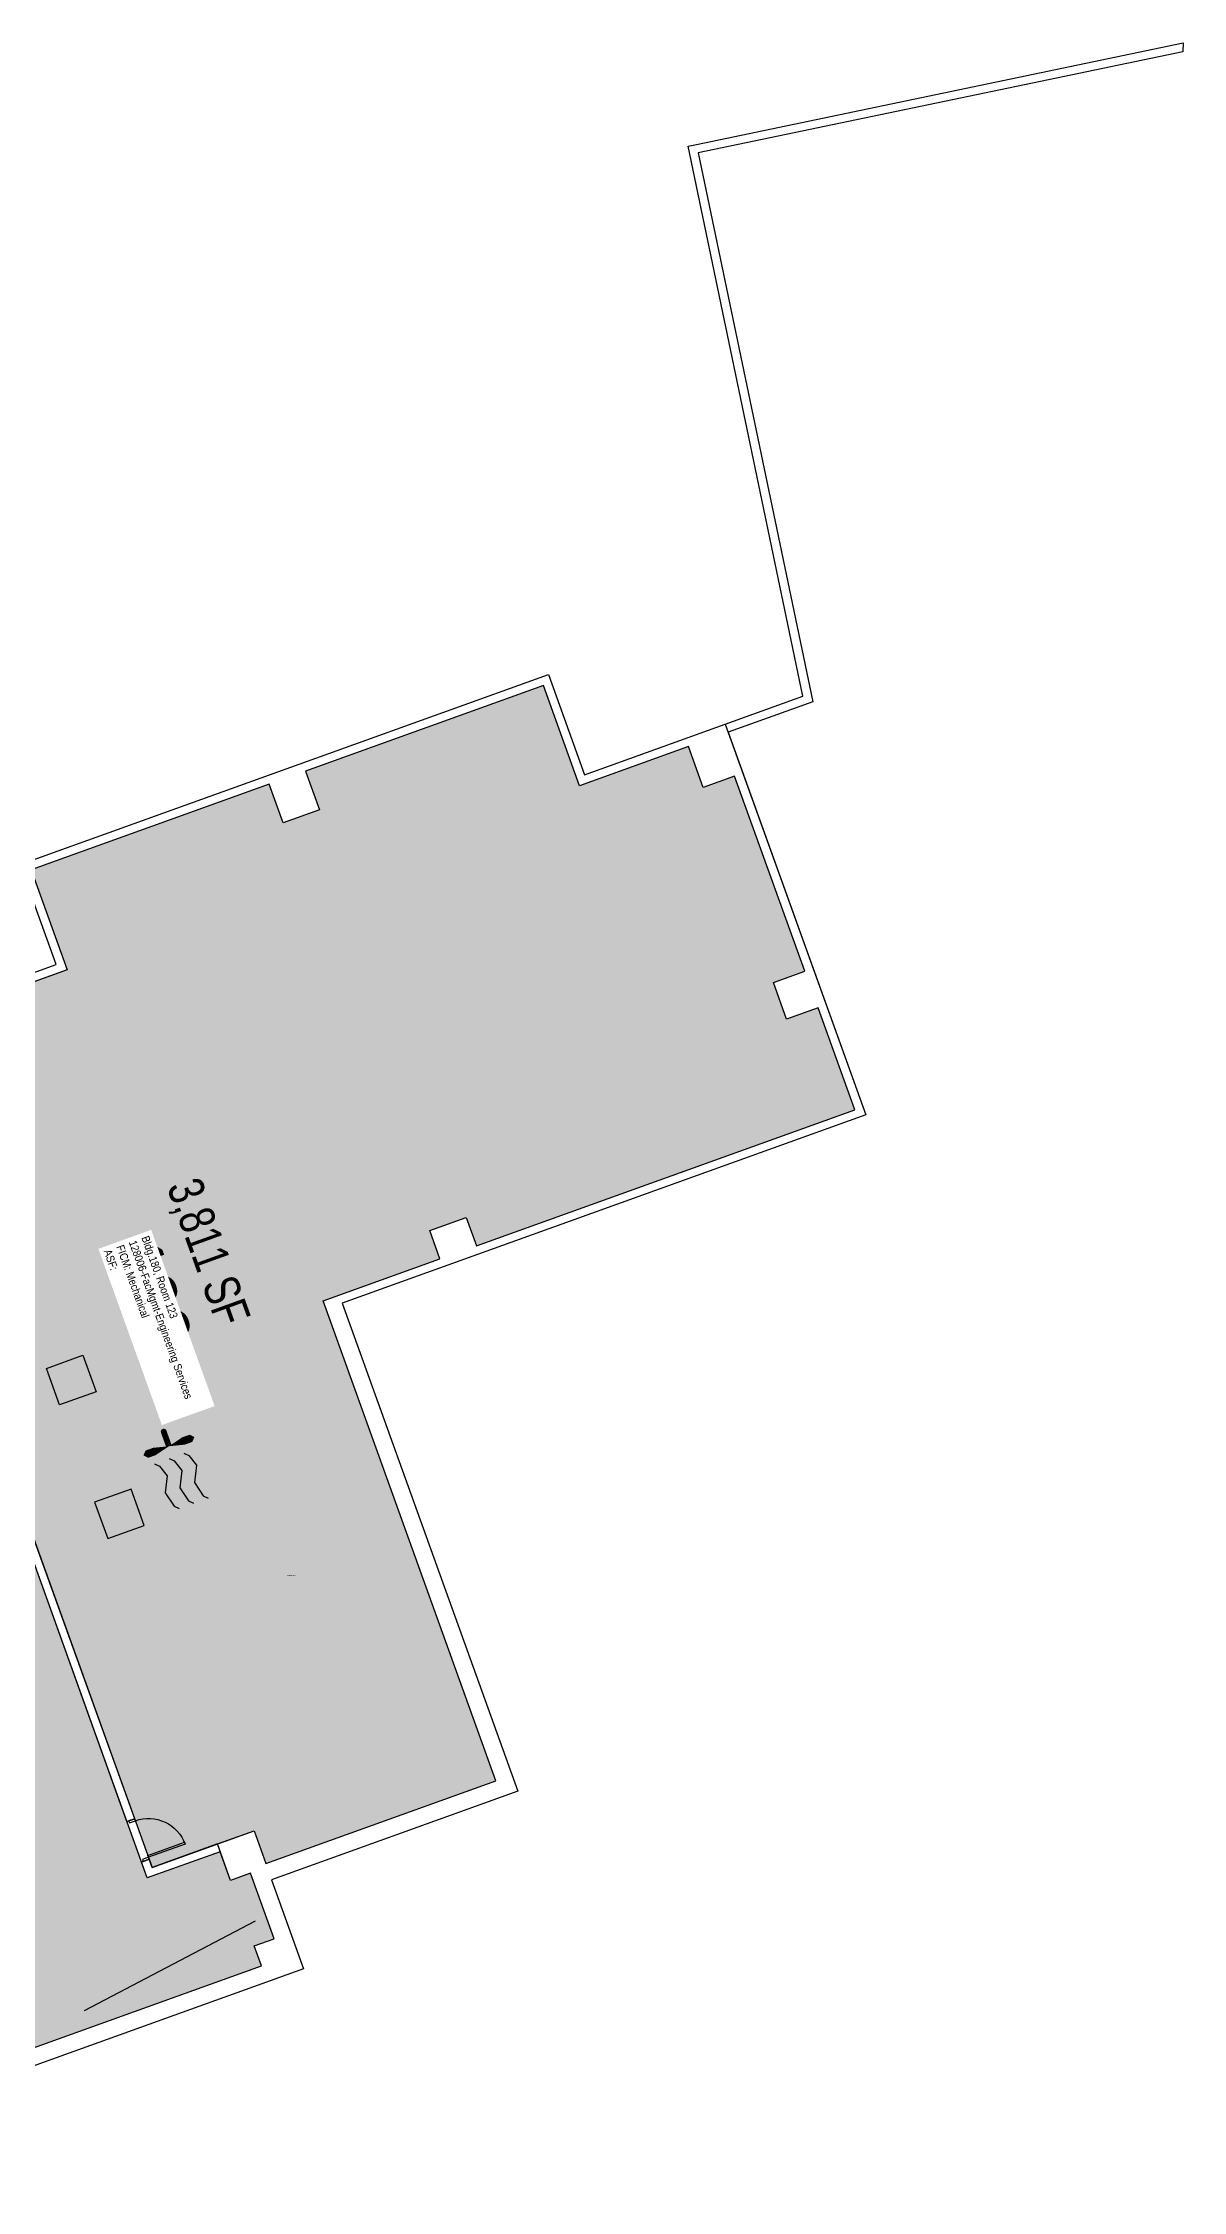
# Model space of a CAD drawing. Header units: inches. Extents: x 69211881 to 69215071, y 27675419 to 27678807.
# Drawn here: x 69213933 to 69214991, y 27676813 to 27678807 of the extents above; entities that cross this region are included whole.
import ezdxf
from ezdxf.enums import TextEntityAlignment as Align

# ---------------------------------------------------------------- set-up
doc = ezdxf.new("R2010")
doc.units = ezdxf.units.IN
doc.header["$LTSCALE"] = 0.25
doc.header["$MEASUREMENT"] = 0
doc.layers.get('0').update_dxf_attribs({"linetype": 'CONTINUOUS'})
for name, color, linetype in [('A-DOOR', 2, 'CONTINUOUS'), ('A-IDEN-ICON', 4, 'CONTINUOUS'), ('A-IDEN-RNUM', 7, 'CONTINUOUS'), ('A-IDEN-SNUM', 4, 'CONTINUOUS'), ('A-IDEN-VNUM', 4, 'CONTINUOUS'), ('A-WALL', 5, 'CONTINUOUS'), ('AREA-ASSIGN', 7, 'CONTINUOUS'), ('AREA-GROSS', 1, 'CONTINUOUS'), ('AREA-TEXT', 3, 'CONTINUOUS'), ('Rooms-Category-Color', 7, 'CONTINUOUS'), ('Rooms-College-Color', 7, 'CONTINUOUS'), ('Rooms-Department-Color', 7, 'CONTINUOUS'), ('Rooms-Division-Color', 7, 'CONTINUOUS'), ('Rooms-Information', 7, 'CONTINUOUS')]:
    doc.layers.add(name, color=color, linetype=linetype)
doc.styles.add('CP_AREA', font='arial.ttf', dxfattribs={"height": 15})
doc.styles.add('CP_ROOMSNUMBER', font='arial.ttf', dxfattribs={"height": 1})
doc.styles.add('CP_ROOMVNUMBER', font='arial.ttf', dxfattribs={"width": 0.85, "height": 0.075})

# ---------------------------------------------------------------- blocks, each defined once
blk = doc.blocks.new('Z08D36')
at = {"linetype": 'Continuous', "lineweight": -3}
blk.add_lwpolyline([(-18, 0), (-16.25, 0), (-16.25, 36), (-18, 36)], close=True, dxfattribs=at)
blk.add_arc((-18, 0), 36, 0, 90)
blk = doc.blocks.new('CPMECH')
for p, q in [((0.005, 0.025), (0.015, 0.035)), ((0.015, 0.035), (0.045, 0.045)), ((0.015, -0.005), (0.045, 0.005)), ((0.045, 0.045), (0.085, 0.025)), ((0.045, 0.005), (0.085, -0.015)), ((0.085, 0.025), (0.125, 0.035)), ((0.125, 0.035), (0.135, 0.045)), ((0.125, -0.005), (0.135, 0.005)), ((0.005, -0.015), (0.015, -0.005)), ((0.005, -0.055), (0.015, -0.045)), ((0.015, -0.045), (0.045, -0.035)), ((0.045, -0.035), (0.085, -0.055)), ((0.085, -0.015), (0.125, -0.005)), ((0.085, -0.055), (0.125, -0.045)), ((0.125, -0.045), (0.135, -0.035))]:
    blk.add_line(p, q)
for points in [[(-0.025, -0.005, 0, 0.02, 0), (-0.025, 0.035, 0.02, 0.02, 0), (-0.025, 0.055, 0.02, 0, 0), (-0.025, 0.065, 0, 0, 0)], [(-0.025, -0.005, 0, 0.02, 0), (-0.025, -0.045, 0.02, 0.02, 0), (-0.025, -0.065, 0.02, 0, 0), (-0.025, -0.075, 0, 0, 0)]]:
    blk.add_lwpolyline(points, format="xyseb")
at = {"const_width": 0.0075}
blk.add_lwpolyline([(-0.0682, -0.0069, 1), (-0.0618, -0.0031, 1)], format="xyb", close=True, dxfattribs=at)
at = {"const_width": 0.015}
blk.add_lwpolyline([(-0.025, -0.005), (-0.065, -0.005)], dxfattribs=at)

msp = doc.modelspace()

# ---------------------------------------------------------------- hatches: boundary and pattern name
at = {"layer": 'Rooms-Category-Color', "true_color": 0xadadad}
for points in [[(69213668.8, 27677669.7), (69213778, 27677366.1), (69213924.8, 27677419), (69214034.8, 27677113), (69214129.3, 27677147), (69214140.2, 27677116.6), (69214353.6, 27677193.3), (69214193.3, 27677638.8), (69214301.8, 27677677.9), (69214292.3, 27677704.2), (69214326.2, 27677716.4), (69214335.6, 27677690), (69214686.6, 27677816.3), (69214652.6, 27677910.9), (69214623.4, 27677900.4), (69214611.2, 27677934.3), (69214640.4, 27677944.8), (69214575.2, 27678126), (69214546, 27678115.5), (69214532.4, 27678153.5), (69214431.2, 27678117.1), (69214397.8, 27678210), (69214177.1, 27678130.6), (69214190.1, 27678094.7), (69214156.2, 27678082.5), (69214143.2, 27678118.5), (69213922.6, 27678039.1), (69213956, 27677946.2), (69213854.8, 27677909.8), (69213868.5, 27677871.8), (69213841.8, 27677862.2), (69213883.3, 27677746.9)], [(69213671.8, 27677319.8), (69213677.3, 27677304.4), (69213645, 27677292.8), (69213781, 27676914.6), (69213807.7, 27676924.2), (69213814.3, 27676905.9), (69214136.1, 27677021.7), (69214129.5, 27677040.1), (69214148, 27677046.7), (69214126.1, 27677107.6), (69214107.6, 27677100.9), (69214098, 27677127.6), (69214030.2, 27677103.3), (69213920.2, 27677409.2)]]:
    msp.add_hatch(color=253, dxfattribs=at).paths.add_polyline_path(points)
at = {"layer": 'Rooms-College-Color', "true_color": 0xadadad}
for points in [[(69213668.8, 27677669.7), (69213778, 27677366.1), (69213924.8, 27677419), (69214034.8, 27677113), (69214129.3, 27677147), (69214140.2, 27677116.6), (69214353.6, 27677193.3), (69214193.3, 27677638.8), (69214301.8, 27677677.9), (69214292.3, 27677704.2), (69214326.2, 27677716.4), (69214335.6, 27677690), (69214686.6, 27677816.3), (69214652.6, 27677910.9), (69214623.4, 27677900.4), (69214611.2, 27677934.3), (69214640.4, 27677944.8), (69214575.2, 27678126), (69214546, 27678115.5), (69214532.4, 27678153.5), (69214431.2, 27678117.1), (69214397.8, 27678210), (69214177.1, 27678130.6), (69214190.1, 27678094.7), (69214156.2, 27678082.5), (69214143.2, 27678118.5), (69213922.6, 27678039.1), (69213956, 27677946.2), (69213854.8, 27677909.8), (69213868.5, 27677871.8), (69213841.8, 27677862.2), (69213883.3, 27677746.9)], [(69213671.8, 27677319.8), (69213677.3, 27677304.4), (69213645, 27677292.8), (69213781, 27676914.6), (69213807.7, 27676924.2), (69213814.3, 27676905.9), (69214136.1, 27677021.7), (69214129.5, 27677040.1), (69214148, 27677046.7), (69214126.1, 27677107.6), (69214107.6, 27677100.9), (69214098, 27677127.6), (69214030.2, 27677103.3), (69213920.2, 27677409.2)]]:
    msp.add_hatch(color=253, dxfattribs=at).paths.add_polyline_path(points)
at = {"layer": 'Rooms-Department-Color', "true_color": 0xacacac}
for points in [[(69213668.8, 27677669.7), (69213778, 27677366.1), (69213924.8, 27677419), (69214034.8, 27677113), (69214129.3, 27677147), (69214140.2, 27677116.6), (69214353.6, 27677193.3), (69214193.3, 27677638.8), (69214301.8, 27677677.9), (69214292.3, 27677704.2), (69214326.2, 27677716.4), (69214335.6, 27677690), (69214686.6, 27677816.3), (69214652.6, 27677910.9), (69214623.4, 27677900.4), (69214611.2, 27677934.3), (69214640.4, 27677944.8), (69214575.2, 27678126), (69214546, 27678115.5), (69214532.4, 27678153.5), (69214431.2, 27678117.1), (69214397.8, 27678210), (69214177.1, 27678130.6), (69214190.1, 27678094.7), (69214156.2, 27678082.5), (69214143.2, 27678118.5), (69213922.6, 27678039.1), (69213956, 27677946.2), (69213854.8, 27677909.8), (69213868.5, 27677871.8), (69213841.8, 27677862.2), (69213883.3, 27677746.9)], [(69213671.8, 27677319.8), (69213677.3, 27677304.4), (69213645, 27677292.8), (69213781, 27676914.6), (69213807.7, 27676924.2), (69213814.3, 27676905.9), (69214136.1, 27677021.7), (69214129.5, 27677040.1), (69214148, 27677046.7), (69214126.1, 27677107.6), (69214107.6, 27677100.9), (69214098, 27677127.6), (69214030.2, 27677103.3), (69213920.2, 27677409.2)]]:
    msp.add_hatch(color=253, dxfattribs=at).paths.add_polyline_path(points)
at = {"layer": 'Rooms-Division-Color', "true_color": 0xadadad}
for points in [[(69213668.8, 27677669.7), (69213778, 27677366.1), (69213924.8, 27677419), (69214034.8, 27677113), (69214129.3, 27677147), (69214140.2, 27677116.6), (69214353.6, 27677193.3), (69214193.3, 27677638.8), (69214301.8, 27677677.9), (69214292.3, 27677704.2), (69214326.2, 27677716.4), (69214335.6, 27677690), (69214686.6, 27677816.3), (69214652.6, 27677910.9), (69214623.4, 27677900.4), (69214611.2, 27677934.3), (69214640.4, 27677944.8), (69214575.2, 27678126), (69214546, 27678115.5), (69214532.4, 27678153.5), (69214431.2, 27678117.1), (69214397.8, 27678210), (69214177.1, 27678130.6), (69214190.1, 27678094.7), (69214156.2, 27678082.5), (69214143.2, 27678118.5), (69213922.6, 27678039.1), (69213956, 27677946.2), (69213854.8, 27677909.8), (69213868.5, 27677871.8), (69213841.8, 27677862.2), (69213883.3, 27677746.9)], [(69213671.8, 27677319.8), (69213677.3, 27677304.4), (69213645, 27677292.8), (69213781, 27676914.6), (69213807.7, 27676924.2), (69213814.3, 27676905.9), (69214136.1, 27677021.7), (69214129.5, 27677040.1), (69214148, 27677046.7), (69214126.1, 27677107.6), (69214107.6, 27677100.9), (69214098, 27677127.6), (69214030.2, 27677103.3), (69213920.2, 27677409.2)]]:
    msp.add_hatch(color=253, dxfattribs=at).paths.add_polyline_path(points)

# ---------------------------------------------------------------- linework, layer by layer
at = {"layer": 'A-DOOR'}
for points in [[(69214012.9, 27677156.2), (69214013.6, 27677154.3), (69214019.3, 27677156.3), (69214018.6, 27677158.2)], [(69214025.8, 27677120.4), (69214026.5, 27677118.5), (69214032.1, 27677120.5), (69214031.5, 27677122.4)]]:
    msp.add_lwpolyline(points, close=True, dxfattribs=at)
at = {"layer": 'A-WALL'}
for p, q in [((69214011.4, 27677155.6), (69213920.2, 27677409.2)), ((69214018.6, 27677158.2), (69213924.8, 27677419)), ((69214011.4, 27677155.6), (69214018.6, 27677158.2)), ((69214095.4, 27677134.8), (69214034.8, 27677113)), ((69214025, 27677118), (69214032.1, 27677120.5)), ((69214032.1, 27677120.5), (69214025, 27677118)), ((69214030.2, 27677103.3), (69214025, 27677118)), ((69214098, 27677127.6), (69214030.2, 27677103.3)), ((69214034.8, 27677113), (69214032.1, 27677120.5)), ((69213971.9, 27676980.1), (69214130.7, 27677063.3))]:
    msp.add_line(p, q, dxfattribs=at)
for points in [[(69213866.7, 27677922.5), (69213945.7, 27677951), (69213912.4, 27678043.9), (69214402.6, 27678220.3), (69214436, 27678127.3), (69214566.3, 27678174.2), (69214638.5, 27678200.2), (69214532, 27678710.7), (69214539.8, 27678712.3), (69214991.3, 27678806.5), (69214991.2, 27678798.3), (69214541.5, 27678704.5), (69214541.5, 27678704.5), (69214647.8, 27678195), (69214569.1, 27678166.7), (69214696.8, 27677811.5), (69214211.1, 27677636.7), (69214374.1, 27677183.7), (69214145.4, 27677101.4), (69214175.1, 27677018.8), (69213593, 27676809.3)], [(69213814.3, 27676905.9), (69214136.1, 27677021.7), (69214129.5, 27677040.1), (69214148, 27677046.7), (69214126.1, 27677107.6), (69214107.6, 27677100.9), (69214095.4, 27677134.8), (69214129.3, 27677147), (69214140.2, 27677116.6), (69214353.6, 27677193.3), (69214193.3, 27677638.8), (69214301.8, 27677677.9), (69214292.3, 27677704.2), (69214326.2, 27677716.4), (69214335.6, 27677690), (69214686.6, 27677816.3), (69214652.6, 27677910.9), (69214623.4, 27677900.4), (69214611.2, 27677934.3), (69214640.4, 27677944.8), (69214575.2, 27678126), (69214546, 27678115.5), (69214532.4, 27678153.5), (69214431.2, 27678117.1), (69214397.8, 27678210), (69214177.1, 27678130.6), (69214190.1, 27678094.7), (69214156.2, 27678082.5), (69214143.2, 27678118.5), (69213922.6, 27678039.1), (69213956, 27677946.2), (69213861.9, 27677912.4)], [(69213936.6, 27677576.2), (69213970.5, 27677588.4), (69213982.7, 27677554.6), (69213948.8, 27677542.4), (69213936.6, 27677576.2)], [(69214015.2, 27677464.2), (69213981.3, 27677452), (69213993.5, 27677418.2), (69214027.3, 27677430.3), (69214015.2, 27677464.2)]]:
    msp.add_lwpolyline(points, dxfattribs=at)
at = {"layer": 'AREA-ASSIGN'}
msp.add_lwpolyline([(69213924.8, 27677419), (69214034.8, 27677113), (69214129.3, 27677147), (69214140.2, 27677116.6), (69214353.6, 27677193.3), (69214193.3, 27677638.8), (69214301.8, 27677677.9), (69214292.3, 27677704.2), (69214326.2, 27677716.4), (69214335.6, 27677690), (69214686.6, 27677816.3), (69214652.6, 27677910.9), (69214623.4, 27677900.4), (69214611.2, 27677934.3), (69214640.4, 27677944.8), (69214575.2, 27678126), (69214546, 27678115.5), (69214532.4, 27678153.5), (69214431.2, 27678117.1), (69214397.8, 27678210), (69214177.1, 27678130.6), (69214190.1, 27678094.7), (69214156.2, 27678082.5), (69214143.2, 27678118.5), (69213922.6, 27678039.1), (69213956, 27677946.2), (69213854.8, 27677909.8)], dxfattribs=at)
msp.add_lwpolyline([(69213671.8, 27677319.8), (69213677.3, 27677304.4), (69213645, 27677292.8), (69213781, 27676914.6), (69213807.7, 27676924.2), (69213814.3, 27676905.9), (69214136.1, 27677021.7), (69214129.5, 27677040.1), (69214148, 27677046.7), (69214126.1, 27677107.6), (69214107.6, 27677100.9), (69214098, 27677127.6), (69214030.2, 27677103.3), (69213920.2, 27677409.2)], close=True, dxfattribs=at)
at = {"layer": 'AREA-GROSS'}
msp.add_lwpolyline([(69212439.5, 27676750.9), (69212341.5, 27676936.8), (69211881.2, 27677215.2, -0.214385), (69212494.9, 27677793.9), (69212631.6, 27677534.6), (69212784.2, 27677589.5), (69212769.3, 27677631.2), (69213472.9, 27677884.3), (69213477.4, 27677871.9), (69213571.5, 27677905.7), (69213567, 27677918.2), (69213833.9, 27678013.8), (69213866.7, 27677922.5), (69213945.7, 27677951), (69213912.4, 27678043.9), (69214402.6, 27678220.3), (69214436, 27678127.3), (69214566.3, 27678174.2), (69214696.8, 27677811.5), (69214211.1, 27677636.7), (69214374.1, 27677183.7), (69214145.4, 27677101.4), (69214175.1, 27677018.8), (69213593, 27676809.3)], format="xyb", dxfattribs=at)

# ---------------------------------------------------------------- block references
at = {"layer": 'A-DOOR', "xscale": -1, "rotation": 289.7871336128482}
msp.add_blockref('Z08D36', (69214025.4, 27677139.4), dxfattribs=at)
at = {"layer": 'A-IDEN-ICON', "xscale": 360.0000000025632, "yscale": 360.0000000025632, "zscale": 360.0000000025632, "rotation": 289.7872589540849}
msp.add_blockref('CPMECH', (69214055.1, 27677496.1), dxfattribs=at)

# ---------------------------------------------------------------- texts
at = {"layer": 'A-IDEN-RNUM', "style": 'CP_ROOMSNUMBER'}
msp.add_text('0123-00', height=1, rotation=359.7873, dxfattribs=at).set_placement((69214164.1, 27677383.9), align=Align.MIDDLE)
at = {"layer": 'A-IDEN-SNUM', "style": 'CP_ROOMSNUMBER'}
msp.add_text('1800012300', height=1, rotation=359.7873, dxfattribs=at).set_placement((69214164.1, 27677383.9), align=Align.MIDDLE)
at = {"layer": 'A-IDEN-VNUM', "style": 'CP_ROOMVNUMBER', "width": 0.85}
msp.add_text('123', height=52, rotation=289.7873, dxfattribs=at).set_placement((69214031.8, 27677644.2), align=Align.MIDDLE)
at = {"layer": 'AREA-TEXT', "style": 'CP_AREA', "width": 0.75}
msp.add_text('3,811 SF', height=33, rotation=289.7873, dxfattribs=at).set_placement((69214087.4, 27677684.4), align=Align.MIDDLE_CENTER)

# ---------------------------------------------------------------- next in the draw order: texts
at = {"layer": 'Rooms-Information', "insert": (69213989.6, 27677684.9), "char_height": 7.429, "width": 166.4, "attachment_point": 7, "rotation": 289.7873, "style": 'CP_ROOMVNUMBER', "bg_fill": 3, "box_fill_scale": 1.5, "bg_fill_color": 256, "bg_fill_true_color": 13158600, "bg_fill_transparency": 0}
msp.add_mtext('Bldg.180, Room 123^M^J128006-FacMgmt-Engineering Services^M^JFICM: Mechanical^M^JASF: ', dxfattribs=at)

doc.saveas('drawing.dxf')
